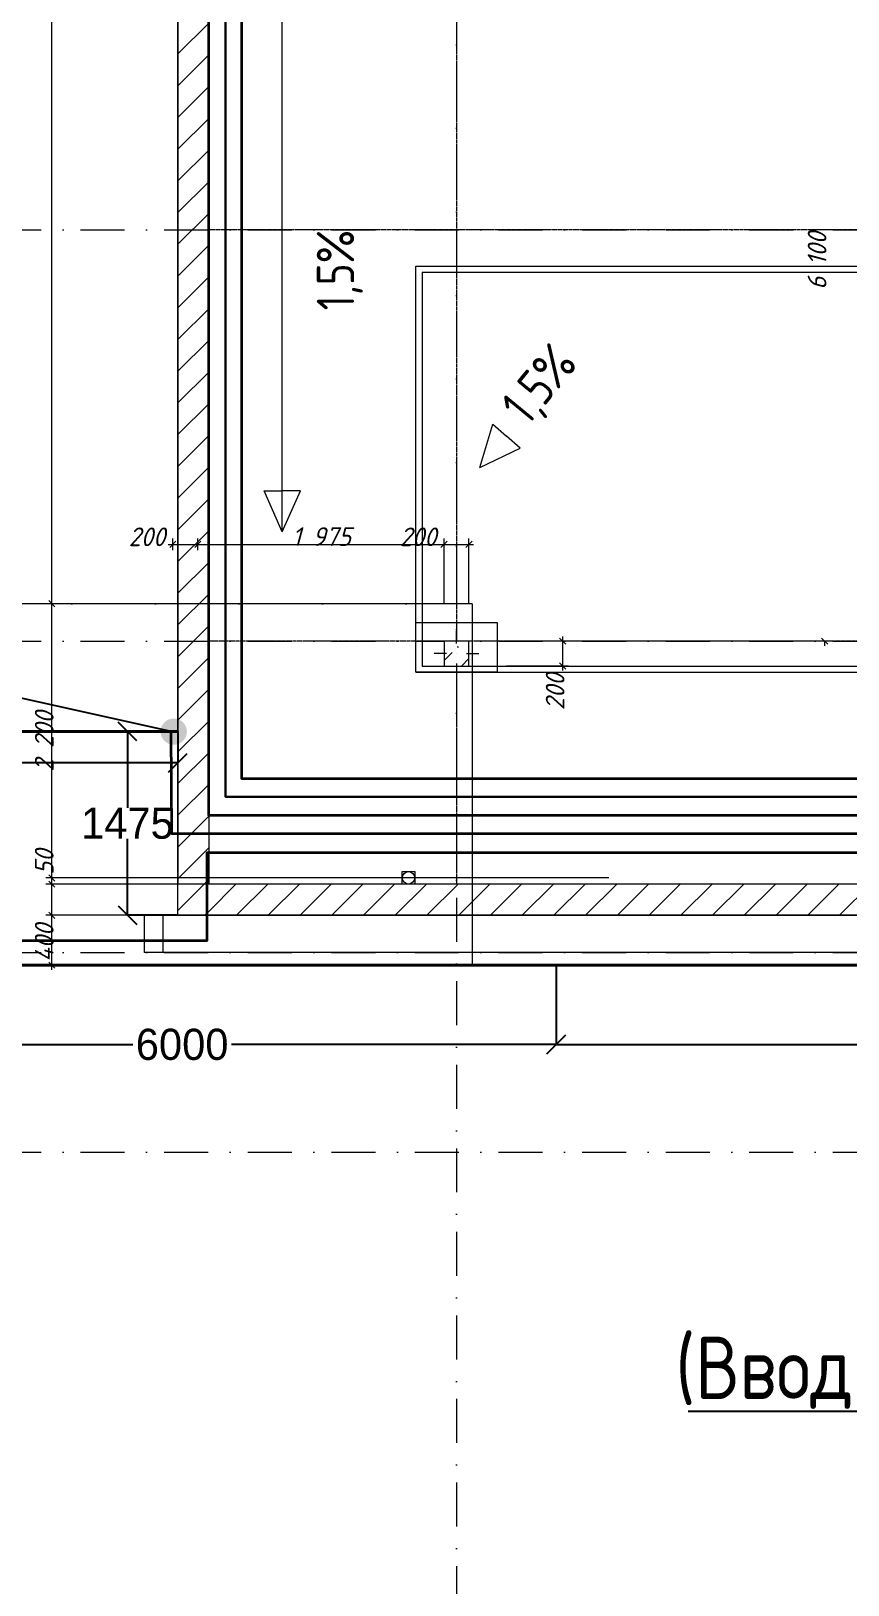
# Model space of a CAD drawing. Header units: millimetres. Extents: x 1499747 to 4230374, y -28481 to 441852.
# Drawn here: x 2437966 to 2444517, y 245099 to 257569 of the extents above; entities that cross this region are included whole.
import ezdxf
from ezdxf import colors
from ezdxf.entities.mleader import LeaderData, LeaderLine
from ezdxf.math import Vec2, Vec3
from ezdxf.xclip import XClip

# ---------------------------------------------------------------- set-up
doc = ezdxf.new("R2010")
doc.units = ezdxf.units.MM
doc.header["$MEASUREMENT"] = 0
doc.header["$XCLIPFRAME"] = 0
doc.set_wipeout_variables(frame=1)
for name, pattern in [('CENTER2', [28.575, 19.05, -3.175, 3.175, -3.175]), ('Dot & Dashed', [670.277762, 352.777767, -176.388884, 0, -141.111112]), ('Wipeout_Contour', [1000, 0, -1000]), ('Штрихпунктирная', [670.277762, 352.777767, -176.388884, 0, -141.111112])]:
    doc.linetypes.add(name, pattern=pattern)
for name, color, linetype in [('0_ANNOT_Dimensions', 7, 'Continuous'), ('13 этаж_25_Конструктив - Колонны', 7, 'Continuous'), ('Чертеж и Рисунок', 7, 'Continuous')]:
    doc.layers.add(name, color=color, linetype=linetype)
for name, color, linetype, lineweight in [('13 этаж_25_АР 06.03 custom_70_12 этаж_13_Интерьер - Мебель_Ном._пера__7_Ном._пера__7', 7, 'Continuous', 18), ('13 этаж_25_АР 06.03 custom_70_12 этаж_13_Интерьер - Мебель_Ном._пера__8_Ном._пера__8', 8, 'Continuous', 18), ('13 этаж_25_АР 06.03 custom_70_13-ось_Ном._пера__7_Ном._пера__7', 7, 'Continuous', 18), ('13 этаж_25_АР 06.03 custom_70__Оси_Ном._пера__8_Ном._пера__8', 8, 'Continuous', 18), ('13 этаж_25_АР 06.03 custom_70_Зина_Ном._пера__7_Ном._пера__7', 7, 'Continuous', 18), ('13 этаж_25_АР 06.03 custom_70_мет. конструкции_Ном._пера__5_Ном._пера__5', 5, 'Continuous', 18), ('13 этаж_25_АР 06.03 custom_70_парапет 2_Ном._пера__8_Ном._пера__8', 8, 'Continuous', 18), ('13 этаж_25_АР 06.03 custom_70_Подложк_Ном._пера__1_Ном._пера__1', 1, 'Continuous', 18), ('13 этаж_25_АР 06.03 custom_70_Подложк_Ном._пера__8_Ном._пера__8', 8, 'Continuous', 18), ('13 этаж_25_АР 06.03 custom_70_Стойки_Ном._пера__7_Ном._пера__7', 7, 'Continuous', 18), ('13 этаж_25_Конструктив - Колонны_Ном._пера__170_Ном._пера__52', 52, 'Continuous', 18), ('13 этаж_25_Конструктив - Колонны_Ном._пера__20_Ном._пера__1', 1, 'Continuous', 18), ('13 этаж_25_Конструктив - Колонны_Ном._пера__28_Ном._пера__12', 12, 'Continuous', 18), ('13 этаж_25_Конструктив - Колонны_Ном._пера__7', 7, 'Continuous', 18), ('13 этаж_25_Конструктив - Перекрытия_Ном._пера__1_Ном._пера__7', 7, 'Continuous', 18), ('13 этаж_25_Конструктив - Стены Ненесущие Газоблок_Ном._пера__169_Ном._пера__83', 83, 'Continuous', 18), ('13 этаж_25_Конструктив - Стены Ненесущие Газоблок_Ном._пера__47_Ном._пера__7', 7, 'Continuous', 18), ('13 этаж_25_Парапет_Ном._пера__20_Ном._пера__1', 1, 'Continuous', 18), ('13 этаж_25_Размер - ГКЛ перегородки_Ном._пера__1_Ном._пера__7', 7, 'Continuous', 18), ('13 этаж_25_Ребра Навес_Ном._пера__10_Ном._пера__134', 134, 'Continuous', 18), ('13 этаж_25_Ребра Навес_Ном._пера__1_Ном._пера__7', 7, 'Continuous', 18), ('13 этаж_25_Элемент Модели - Оси_Ном._пера__2_Ном._пера__8', 8, 'Continuous', 18), ('FTP Cable', 130, 'Continuous', 30), ('Кабель 2x4mm', 200, 'Continuous', 30), ('Кабель 2х6 mm', 150, 'Continuous', 30), ('ТП', 250, 'Continuous', 30)]:
    doc.layers.add(name, color=color, linetype=linetype, lineweight=lineweight)
doc.styles.add('ISOCPEUR_4', font='isocpeur.ttf', dxfattribs={"width": 0.85, "height": 250})
doc.styles.add('СГЕНЕРИР_СТИЛЬ_1', font='')
doc.styles.add('СГЕНЕРИР_СТИЛЬ_3', font='isocpeur.ttf', dxfattribs={"width": 0.8})
doc.styles.get('СГЕНЕРИР_СТИЛЬ_1').set_extended_font_data('GOST Common', italic=True)
doc.dimstyles.get("Standard").update_dxf_attribs({"dimtxt": 0.18, "dimasz": 0.18, "dimexe": 0.18, "dimexo": 0.0625, "dimgap": 0.09, "dimtad": 0, "dimtih": 1, "dimtoh": 1, "dimdec": 4, "dimzin": 0, "dimdsep": 46, "dimtxsty": 'Standard', "dimcen": 0.09, "dimadec": 0, "dimazin": 0, "dimtfac": 1, "dimtdec": 4, "dimtofl": 0, "dimtmove": 0, "dimatfit": 3, "dimfxl": 1, "dimtolj": 1, "dimtzin": 0, "dimarcsym": 0})
pattern_1 = [(45, (1162404.69, 34264.05), (-127.2792, 127.2792), [])]

# ---------------------------------------------------------------- blocks, each defined once
blk = doc.blocks.new('Чертеж_4_25', base_point=(1186000, 29700))
at = {"layer": '13 этаж_25_Конструктив - Стены Ненесущие Газоблок_Ном._пера__169_Ном._пера__83', "linetype": 'Continuous', "true_color": 0xc7c8ca}
h = blk.add_hatch(dxfattribs=at)
h.set_pattern_fill('БЛОКИ_БЕТОННЫЕ_ЭФФЕКТИВН_72', color=9, style=0, pattern_type=2)
h.set_pattern_definition(pattern_1)
h.paths.add_polyline_path([(1169570, 47114), (1169570, 32314), (1169820, 32314), (1169820, 47114)])
h = blk.add_hatch(dxfattribs=at)
h.set_pattern_fill('БЛОКИ_БЕТОННЫЕ_ЭФФЕКТИВН_72', color=9, style=0, pattern_type=2)
h.set_pattern_definition(pattern_1)
h.paths.add_polyline_path([(1169820, 32314), (1169570, 32314), (1169570, 32064)])
h = blk.add_hatch(dxfattribs=at)
h.set_pattern_fill('БЛОКИ_БЕТОННЫЕ_ЭФФЕКТИВН_72', color=9, style=0, pattern_type=2)
h.set_pattern_definition(pattern_1)
h.paths.add_polyline_path([(1169820, 32314), (1169570, 32064), (1169820, 32064)])
h = blk.add_hatch(dxfattribs=at)
h.set_pattern_fill('БЛОКИ_БЕТОННЫЕ_ЭФФЕКТИВН_72', color=9, style=0, pattern_type=2)
h.set_pattern_definition(pattern_1)
h.paths.add_polyline_path([(1169820, 32064), (1180955, 32064), (1180955, 32314), (1169820, 32314)])
at = {"layer": '13 этаж_25_АР 06.03 custom_70_12 этаж_13_Интерьер - Мебель_Ном._пера__7_Ном._пера__7', "color": 9, "linetype": 'Continuous', "true_color": 0xc7c8ca, "flags": 128}
blk.add_lwpolyline([(1171480, 34014), (1171480, 34064)], dxfattribs=at)
at = {"layer": '13 этаж_25_АР 06.03 custom_70_12 этаж_13_Интерьер - Мебель_Ном._пера__8_Ном._пера__8', "color": 9, "linetype": 'Continuous', "true_color": 0xc7c8ca, "flags": 128}
blk.add_lwpolyline([(1171480, 34414), (1172130, 34414), (1172130, 34014), (1171480, 34014)], close=True, dxfattribs=at)
blk.add_lwpolyline([(1171480, 34414), (1172130, 34414), (1172130, 34014), (1171480, 34014)], close=True, dxfattribs=at)
at = {"layer": '13 этаж_25_АР 06.03 custom_70__Оси_Ном._пера__8_Ном._пера__8', "color": 9, "linetype": 'CENTER2', "true_color": 0xc7c8ca}
for p, q in [((1171805, 47114), (1171805, 32314)), ((1199105, 37564), (1169820, 37564)), ((1214205, 34264), (1169820, 34264))]:
    blk.add_line(p, q, dxfattribs=at)
at = {"layer": '13 этаж_25_АР 06.03 custom_70_Зина_Ном._пера__7_Ном._пера__7', "color": 9, "linetype": 'Continuous', "true_color": 0xc7c8ca}
for p, q in [((1171992, 35658), (1172095, 36004)), ((1172095, 36004), (1172205, 35908)), ((1171992, 35658), (1172316, 35812)), ((1172316, 35812), (1172205, 35908)), ((1170407, 35141), (1170261, 35470)), ((1170261, 35470), (1170407, 35470)), ((1170407, 35141), (1170553, 35470)), ((1170553, 35470), (1170407, 35470))]:
    blk.add_line(p, q, dxfattribs=at)
at = {"layer": '13 этаж_25_АР 06.03 custom_70_мет. конструкции_Ном._пера__5_Ном._пера__5', "color": 9, "linetype": 'Continuous', "true_color": 0xc7c8ca, "flags": 128}
for points in [[(1171480, 37224), (1171480, 37274), (1181155, 37274)], [(1171480, 34064), (1171480, 37274)], [(1171480, 37274), (1171530, 37274)], [(1171530, 37224), (1176480, 37224)], [(1171530, 37224), (1171530, 34064)], [(1171530, 34064), (1176480, 34064)], [(1171480, 34014), (1181155, 34014)]]:
    blk.add_lwpolyline(points, dxfattribs=at)
at = {"layer": '13 этаж_25_АР 06.03 custom_70_парапет 2_Ном._пера__8_Ном._пера__8', "color": 9, "linetype": 'Continuous', "true_color": 0xc7c8ca, "flags": 128}
blk.add_lwpolyline([(1199705, 30164), (1181205, 30164), (1181205, 32314), (1169820, 32314), (1169820, 47114), (1181155, 47114), (1181155, 46214)], dxfattribs=at)
at = {"layer": '13 этаж_25_АР 06.03 custom_70_Подложк_Ном._пера__1_Ном._пера__1', "color": 9, "linetype": 'Continuous', "true_color": 0xc7c8ca}
blk.add_circle((1171420, 32364), 50, dxfattribs=at)
at = {"layer": '13 этаж_25_АР 06.03 custom_70_Подложк_Ном._пера__8_Ном._пера__8', "color": 9, "linetype": 'Continuous', "true_color": 0xc7c8ca, "flags": 128}
for points in [[(1171370, 32314), (1171370, 32414), (1171470, 32414), (1171470, 32314)], [(1171470, 32314), (1171370, 32314)]]:
    blk.add_lwpolyline(points, dxfattribs=at)
at = {"layer": '13 этаж_25_АР 06.03 custom_70_Стойки_Ном._пера__7_Ном._пера__7', "color": 9, "linetype": 'Continuous', "true_color": 0xc7c8ca, "flags": 128}
blk.add_lwpolyline([(1170407, 35141), (1170407, 44826)], dxfattribs=at)
at = {"layer": '13 этаж_25_Конструктив - Перекрытия_Ном._пера__1_Ном._пера__7', "linetype": 'Continuous', "flags": 128}
blk.add_lwpolyline([(1169570, 32064), (1169570, 47364), (1181405, 47364), (1181405, 46214), (1199705, 46214), (1199705, 29914), (1190355, 29914), (1180955, 29914), (1180955, 32064)], close=True, dxfattribs=at)
at = {"layer": '13 этаж_25_Конструктив - Стены Ненесущие Газоблок_Ном._пера__47_Ном._пера__7', "color": 9, "linetype": 'Continuous', "true_color": 0xc7c8ca, "flags": 128}
for points in [[(1169570, 47364), (1169570, 32314)], [(1169820, 32314), (1169820, 47114)], [(1169570, 32064), (1169570, 32314)], [(1180955, 32314), (1169820, 32314)], [(1169570, 32064), (1180955, 32064)]]:
    blk.add_lwpolyline(points, dxfattribs=at)
at = {"layer": '13 этаж_25_Парапет_Ном._пера__20_Ном._пера__1', "color": 9, "linetype": 'Continuous', "true_color": 0xc7c8ca}
for p, q in [((1171930, 34564), (1162655, 34564)), ((1171930, 34564), (1171930, 31664)), ((1180955, 32064), (1171930, 32064)), ((1171930, 31764), (1171930, 31664)), ((1171930, 31664), (1160605, 31664)), ((1180555, 31664), (1171930, 31664))]:
    blk.add_line(p, q, dxfattribs=at)
at = {"layer": '13 этаж_25_Парапет_Ном._пера__20_Ном._пера__1', "color": 9, "linetype": 'Dot & Dashed', "true_color": 0xc7c8ca}
for p, q in [((1171930, 34564), (1162655, 34564)), ((1180955, 32064), (1171930, 32064))]:
    blk.add_line(p, q, dxfattribs=at)
at = {"layer": '13 этаж_25_Размер - ГКЛ перегородки_Ном._пера__1_Ном._пера__7', "color": 9, "linetype": 'Continuous', "true_color": 0xc7c8ca}
for p, q in [((1168559, 34564), (1168559, 45664)), ((1169492, 35040), (1169530, 35040)), ((1169555, 35065), (1169505, 35015)), ((1169530, 34993), (1169530, 35087)), ((1169530, 35040), (1169730, 35040)), ((1169755, 35065), (1169705, 35015)), ((1169755, 35065), (1169705, 35015)), ((1169730, 34993), (1169730, 35087)), ((1169730, 34993), (1169730, 35087)), ((1169730, 35040), (1171705, 35040)), ((1171730, 35065), (1171680, 35015)), ((1171730, 35065), (1171680, 35015)), ((1171705, 34564), (1171705, 35087)), ((1171705, 34564), (1171705, 35087)), ((1171705, 35040), (1171905, 35040)), ((1171880, 35015), (1171930, 35065)), ((1171905, 34564), (1171905, 35087)), ((1171905, 35040), (1171942, 35040)), ((1168606, 34564), (1162955, 34564)), ((1168534, 34589), (1168584, 34539)), ((1168534, 34589), (1168584, 34539)), ((1168559, 32364), (1168559, 34564)), ((1172657, 34264), (1172657, 34302)), ((1172704, 34264), (1172205, 34264)), ((1174805, 34264), (1172205, 34264)), ((1172682, 34239), (1172632, 34289)), ((1172657, 34064), (1172657, 34264)), ((1174733, 34289), (1174783, 34239)), ((1174758, 34227), (1174758, 34264)), ((1172704, 34064), (1172205, 34064)), ((1172632, 34089), (1172682, 34039)), ((1172657, 34027), (1172657, 34064)), ((1173026, 32364), (1168512, 32364)), ((1173026, 32364), (1168512, 32364)), ((1171220, 32314), (1168512, 32314)), ((1171220, 32314), (1168512, 32314)), ((1168534, 32389), (1168584, 32339)), ((1168534, 32389), (1168584, 32339)), ((1168534, 32339), (1168584, 32289)), ((1168534, 32339), (1168584, 32289)), ((1168559, 32314), (1168559, 32364)), ((1168559, 32064), (1168559, 32314)), ((1173026, 32064), (1168512, 32064)), ((1173026, 32064), (1168512, 32064)), ((1168534, 32089), (1168584, 32039)), ((1168534, 32089), (1168584, 32039)), ((1168559, 31664), (1168559, 32064)), ((1168534, 31689), (1168584, 31639)), ((1180255, 31664), (1168512, 31664)), ((1168559, 31627), (1168559, 31664))]:
    blk.add_line(p, q, dxfattribs=at)
at = {"layer": '13 этаж_25_Ребра Навес_Ном._пера__10_Ном._пера__134', "color": 9, "linetype": 'Dot & Dashed', "true_color": 0xc7c8ca}
for p, q in [((1180805, 32064), (1169300, 32064)), ((1180954, 32064), (1169450, 32064)), ((1180954, 32064), (1169450, 32064)), ((1180954, 32064), (1169450, 32064)), ((1180954, 32064), (1169450, 32064)), ((1180955, 32064), (1169450, 32064)), ((1180954, 32064), (1169450, 32064)), ((1180954, 32064), (1169450, 32064)), ((1180954, 32064), (1169450, 32064))]:
    blk.add_line(p, q, dxfattribs=at)
at = {"layer": '13 этаж_25_Ребра Навес_Ном._пера__1_Ном._пера__7', "color": 9, "linetype": 'Continuous', "true_color": 0xc7c8ca}
for p, q in [((1171930, 32064), (1169300, 32064)), ((1169300, 32064), (1169300, 31764)), ((1180954, 32064), (1169450, 32064)), ((1169450, 32064), (1169450, 31764)), ((1180954, 32064), (1169450, 32064)), ((1169450, 32064), (1169450, 31764)), ((1180954, 32064), (1169450, 32064)), ((1169450, 32064), (1169450, 31764)), ((1180954, 32064), (1169450, 32064)), ((1169450, 32064), (1169450, 31764)), ((1180955, 32064), (1169450, 32064)), ((1169450, 32064), (1169450, 31764)), ((1180954, 32064), (1169450, 32064)), ((1169450, 32064), (1169450, 31764)), ((1180954, 32064), (1169450, 32064)), ((1169450, 32064), (1169450, 31764)), ((1180954, 32064), (1169450, 32064)), ((1169450, 32064), (1169450, 31764)), ((1171930, 31764), (1169300, 31764)), ((1180654, 31764), (1169450, 31764)), ((1180954, 31764), (1169450, 31764)), ((1180654, 31764), (1169450, 31764)), ((1180654, 31764), (1169450, 31764)), ((1180654, 31764), (1169450, 31764)), ((1180954, 31764), (1169450, 31764)), ((1180954, 31764), (1169450, 31764)), ((1180954, 31764), (1169450, 31764))]:
    blk.add_line(p, q, dxfattribs=at)
at = {"layer": '13 этаж_25_Элемент Модели - Оси_Ном._пера__2_Ном._пера__8', "linetype": 'Штрихпунктирная'}
for p, q in [((1171805, 48964), (1171805, 14064)), ((1159405, 37564), (1216205, 37564)), ((1159405, 34264), (1216205, 34264)), ((1159405, 31764), (1216205, 31764)), ((1159405, 30164), (1216205, 30164))]:
    blk.add_line(p, q, dxfattribs=at)
at = {"layer": '13 этаж_25_АР 06.03 custom_70_13-ось_Ном._пера__7_Ном._пера__7', "color": 9, "linetype": 'Continuous', "true_color": 0xc7c8ca, "char_height": 300, "style": 'СГЕНЕРИР_СТИЛЬ_3'}
for s, insert, attachment_point, rotation in [('\\A1;{\\pqr;\\fISOCPEUR|b0|i0|c204|p0;\\W0.800000;1,5%}', (1171054, 37564), 9, 90), ('\\A1;{\\pql;\\fISOCPEUR|b0|i0|c204|p0;\\W0.800000;1,5%}', (1172430, 35939), 7, 50.5535)]:
    blk.add_mtext(s, dxfattribs=dict(at, insert=insert, attachment_point=attachment_point, rotation=rotation))
at = {"layer": '13 этаж_25_Размер - ГКЛ перегородки_Ном._пера__1_Ном._пера__7', "color": 9, "linetype": 'Continuous', "true_color": 0xc7c8ca, "char_height": 150, "attachment_point": 7, "rotation": 90, "style": 'СГЕНЕРИР_СТИЛЬ_1'}
for s, insert in [('\\A1;{\\pql;\\fGOST Common|b0|i1|c204|p0;\\W1.000000;6\xa0100}', (1174772, 37084)), ('\\A1;{\\pql;\\fGOST Common|b0|i1|c204|p0;\\W1.000000;200}', (1172671, 33710)), ('\\A1;{\\pql;\\fGOST Common|b0|i1|c204|p0;\\W1.000000;2\xa0200}', (1168573, 33218)), ('\\A1;{\\pql;\\fGOST Common|b0|i1|c204|p0;\\W1.000000;50}', (1168573, 32389)), ('\\A1;{\\pql;\\fGOST Common|b0|i1|c204|p0;\\W1.000000;400}', (1168573, 31691))]:
    blk.add_mtext(s, dxfattribs=dict(at, insert=insert))
at = {"layer": '13 этаж_25_Размер - ГКЛ перегородки_Ном._пера__1_Ном._пера__7', "color": 9, "linetype": 'Continuous', "true_color": 0xc7c8ca, "char_height": 150, "attachment_point": 7, "style": 'СГЕНЕРИР_СТИЛЬ_1'}
for s, insert in [('\\A1;{\\pql;\\fGOST Common|b0|i1|c204|p0;\\W1.000000;200}', (1169175, 35026)), ('\\A1;{\\pql;\\fGOST Common|b0|i1|c204|p0;\\W1.000000;1\xa0975}', (1170487, 35028)), ('\\A1;{\\pql;\\fGOST Common|b0|i1|c204|p0;\\W1.000000;200}', (1171350, 35026))]:
    blk.add_mtext(s, dxfattribs=dict(at, insert=insert))
at = {"color": 9, "linetype": 'Wipeout_Contour', "ltscale": 4689210.465159388, "true_color": 0xc7c8ca}
blk.add_wipeout([(1171705, 34064), (1171905, 34064), (1171905, 34264), (1171705, 34264)], dxfattribs=at).dxf.layer = '13 этаж_25_Конструктив - Колонны'
at = {"layer": '13 этаж_25_Конструктив - Колонны_Ном._пера__170_Ном._пера__52', "linetype": 'Continuous', "true_color": 0xc7c8ca}
h = blk.add_hatch(dxfattribs=at)
h.set_pattern_fill('ЖЕЛЕЗОБЕТОН_0019', color=9, style=0, pattern_type=2)
h.set_pattern_definition([(45, (1162404.7, 34264.05), (-183.848, 183.848), []), (45, (1162312.77, 34355.97), (-183.848, 183.848), [195, -65, 0, -65])])
h.paths.add_polyline_path([(1171705, 34064), (1171905, 34064), (1171905, 34264), (1171705, 34264)])
at = {"layer": '13 этаж_25_Конструктив - Колонны_Ном._пера__20_Ном._пера__1', "color": 9, "linetype": 'Continuous', "true_color": 0xc7c8ca}
for p, q in [((1171805, 34244), (1171805, 34344)), ((1171725, 34164), (1171625, 34164)), ((1171805, 34164), (1171805, 34164)), ((1171805, 34084), (1171805, 33984)), ((1171885, 34164), (1171985, 34164))]:
    blk.add_line(p, q, dxfattribs=at)
at = {"layer": '13 этаж_25_Конструктив - Колонны_Ном._пера__28_Ном._пера__12', "color": 9, "linetype": 'Continuous', "true_color": 0xc7c8ca, "flags": 128}
blk.add_lwpolyline([(1171705, 34064), (1171905, 34064), (1171905, 34264), (1171705, 34264)], close=True, dxfattribs=at)
at = {"layer": '13 этаж_25_Конструктив - Колонны_Ном._пера__7', "color": 9, "linetype": 'Wipeout_Contour', "true_color": 0xc7c8ca}
for p, q in [((1171905, 34264), (1171705, 34264)), ((1171705, 34264), (1171705, 34064)), ((1171905, 34064), (1171905, 34264)), ((1171705, 34064), (1171905, 34064))]:
    blk.add_line(p, q, dxfattribs=at)
blk = doc.blocks.new('_Oblique')
at = {"color": 0, "linetype": 'ByBlock', "lineweight": -2}
blk.add_line((-0.5, -0.5), (0.5, 0.5), dxfattribs=at)
blk = doc.blocks.new('*D259')
at = {"layer": '0_ANNOT_Dimensions', "color": 0, "lineweight": -2, "transparency": 16777216}
for p, q in [((2436177, 250073), (2436177, 249436)), ((2442177, 250073), (2442177, 249436)), ((2436177, 249436), (2438782, 249436)), ((2442177, 249436), (2439573, 249436))]:
    blk.add_line(p, q, dxfattribs=at)
at = {"layer": 'Defpoints', "color": 0, "lineweight": 30, "transparency": 16777216}
for p in [(2436177, 250073), (2442177, 250073), (2442177, 249436)]:
    blk.add_point(p, dxfattribs=at)
at = {"layer": '0_ANNOT_Dimensions', "color": 0, "lineweight": -2, "transparency": 16777216, "xscale": 150, "yscale": 150, "zscale": 150, "rotation": 180}
blk.add_blockref('_Oblique', (2436177, 249436), dxfattribs=at)
at = {"layer": '0_ANNOT_Dimensions', "color": 0, "lineweight": -2, "transparency": 16777216, "xscale": 150, "yscale": 150, "zscale": 150}
blk.add_blockref('_Oblique', (2442177, 249436), dxfattribs=at)
at = {"layer": '0_ANNOT_Dimensions', "color": 0, "lineweight": 25, "transparency": 16777216, "insert": (2439177, 249436), "char_height": 250, "attachment_point": 5}
blk.add_mtext('\\A1;6000', dxfattribs=at)
blk = doc.blocks.new('*D260')
at = {"layer": '0_ANNOT_Dimensions', "color": 0, "lineweight": -2, "transparency": 16777216}
for p, q in [((2442177, 250073), (2442177, 249436)), ((2448177, 250073), (2448177, 249436)), ((2442177, 249436), (2444782, 249436)), ((2448177, 249436), (2445573, 249436))]:
    blk.add_line(p, q, dxfattribs=at)
at = {"layer": 'Defpoints', "color": 0, "lineweight": 30, "transparency": 16777216}
for p in [(2442177, 250073), (2448177, 250073), (2448177, 249436)]:
    blk.add_point(p, dxfattribs=at)
at = {"layer": '0_ANNOT_Dimensions', "color": 0, "lineweight": -2, "transparency": 16777216, "xscale": 150, "yscale": 150, "zscale": 150, "rotation": 180}
blk.add_blockref('_Oblique', (2442177, 249436), dxfattribs=at)
at = {"layer": '0_ANNOT_Dimensions', "color": 0, "lineweight": -2, "transparency": 16777216, "xscale": 150, "yscale": 150, "zscale": 150}
blk.add_blockref('_Oblique', (2448177, 249436), dxfattribs=at)
at = {"layer": '0_ANNOT_Dimensions', "color": 0, "lineweight": 25, "transparency": 16777216, "insert": (2445177, 249436), "char_height": 250, "attachment_point": 5}
blk.add_mtext('\\A1;6000', dxfattribs=at)
blk = doc.blocks.new('*D274')
at = {"layer": '0_ANNOT_Dimensions', "color": 0, "lineweight": -2, "transparency": 16777216}
for p, q in [((2433142, 251948), (2433142, 251697)), ((2439142, 251948), (2439142, 251697)), ((2433142, 251697), (2435747, 251697)), ((2439142, 251697), (2436538, 251697))]:
    blk.add_line(p, q, dxfattribs=at)
at = {"layer": 'Defpoints', "color": 0, "lineweight": 30, "transparency": 16777216}
for p in [(2433142, 251948), (2439142, 251948), (2439142, 251697)]:
    blk.add_point(p, dxfattribs=at)
at = {"layer": '0_ANNOT_Dimensions', "color": 0, "lineweight": -2, "transparency": 16777216, "xscale": 150, "yscale": 150, "zscale": 150, "rotation": 180}
blk.add_blockref('_Oblique', (2433142, 251697), dxfattribs=at)
at = {"layer": '0_ANNOT_Dimensions', "color": 0, "lineweight": -2, "transparency": 16777216, "xscale": 150, "yscale": 150, "zscale": 150}
blk.add_blockref('_Oblique', (2439142, 251697), dxfattribs=at)
at = {"layer": '0_ANNOT_Dimensions', "color": 0, "lineweight": 25, "transparency": 16777216, "insert": (2436142, 251697), "char_height": 250, "attachment_point": 5}
blk.add_mtext('\\A1;6000', dxfattribs=at)
blk = doc.blocks.new('*D290')
at = {"layer": '0_ANNOT_Dimensions', "color": 0, "lineweight": -2, "transparency": 16777216}
for p, q in [((2439142, 251948), (2438738, 251948)), ((2438738, 251948), (2438738, 251336)), ((2438738, 250473), (2438738, 251086)), ((2439142, 250473), (2438738, 250473))]:
    blk.add_line(p, q, dxfattribs=at)
at = {"layer": 'Defpoints', "color": 0, "lineweight": 30, "transparency": 16777216}
for p in [(2438738, 251948), (2439142, 251948), (2439142, 250473)]:
    blk.add_point(p, dxfattribs=at)
at = {"layer": '0_ANNOT_Dimensions', "color": 0, "lineweight": -2, "transparency": 16777216, "xscale": 150, "yscale": 150, "zscale": 150}
for p, rotation in [((2438738, 251948), 90), ((2438738, 250473), 270)]:
    blk.add_blockref('_Oblique', p, dxfattribs=dict(at, rotation=rotation))
at = {"layer": '0_ANNOT_Dimensions', "color": 0, "lineweight": 25, "transparency": 16777216, "insert": (2438738, 251211), "char_height": 250, "attachment_point": 5}
blk.add_mtext('\\A1;1475', dxfattribs=at)

msp = doc.modelspace()

# ---------------------------------------------------------------- block references
at = {"layer": 'Чертеж и Рисунок', "linetype": 'Continuous'}
ref = msp.add_blockref('Чертеж_4_25', (2455572.80168, 248109.33943), dxfattribs=at)
XClip(ref).set_block_clipping_path([(1144000, 0), (1228000, 59400.0000000006)])

# ---------------------------------------------------------------- next in the draw order: hatches: boundary and pattern name
at = {"layer": 'Кабель 2x4mm', "lineweight": 30, "true_color": 0xcd2027}
h = msp.add_hatch(color=242, dxfattribs=at)
h.dxf.hatch_style = 1
h.paths.add_polyline_path([(2439215.37933, 251946.96178, 1), (2439004.27446, 251946.96178, 1)])

# ---------------------------------------------------------------- next in the draw order: linework, layer by layer
at = {"layer": 'FTP Cable', "lineweight": 30}
msp.add_lwpolyline([(2465427.34839, 262082.00862), (2466476.26952, 262082.00862), (2466476.26952, 257999.55994), (2468961.35437, 257999.55994), (2468961.35437, 256230.17946), (2458478.31806, 256230.17946), (2458478.31806, 249430.3312), (2451476.33666, 249430.3312), (2451476.33666, 251424.6246), (2439523.61612, 251424.6246), (2439523.61612, 265948.78968), (2430393.93538, 265948.78968), (2430177.4918, 266122.09506)], dxfattribs=at)
at = {"layer": 'FTP Cable', "lineweight": 35}
for points in [[(2465427.34839, 262051.66414), (2466417.33113, 262051.66414), (2466417.33113, 257941.35352), (2468890.20482, 257941.35352), (2468890.20482, 256297.40538), (2458403.32454, 256297.40538), (2458403.32454, 249553.50618), (2451627.4163, 249553.50618), (2451627.4163, 251568.37464), (2439656.8894, 251568.37464), (2439656.8894, 265523.45889), (2443579.42094, 265523.45889), (2443579.42094, 266122.09506)], [(2465427.34839, 262115.63214), (2466535.59931, 262115.63214), (2466535.59931, 258096.14745), (2469040.16068, 258096.14745), (2469040.16068, 256152.45966), (2458575.52965, 256152.45966), (2458575.52965, 249322.42992), (2451326.35708, 249322.42992), (2451326.35708, 251273.91037), (2439392.4918, 251273.91037), (2439392.4918, 265097.18144), (2439092.4163, 265097.00868)], [(2465427.34839, 262184.52137), (2466663.37826, 262184.52137), (2466663.37826, 258267.05811), (2469204.85747, 258267.05811), (2469204.85747, 255996.71595), (2458785.04707, 256035.04131), (2458785.04707, 249120.15475), (2451026.63251, 249120.15475), (2451026.63251, 250975.17928), (2439375.76749, 250975.17928), (2439375.76749, 250267.80758), (2430217.0578, 250267.80758), (2430177.4918, 250073.3902)], [(2465427.34839, 262149.25566), (2466599.59642, 262149.25566), (2466599.59642, 258181.61079), (2469126.24196, 258181.61079), (2469126.24196, 256086.99618), (2458671.25962, 256086.99618), (2458671.25962, 249220.97725), (2451176.48345, 249210.19668), (2451176.48345, 251125.73922), (2439095.11399, 251125.73922), (2439089.71862, 251947.09506)]]:
    msp.add_lwpolyline(points, dxfattribs=at)
at = {"layer": 'Кабель 2х6 mm', "color": 116, "lineweight": 40, "true_color": 0x136734}
for points in [[(2433142.4918, 251948.3902), (2439142.4918, 251948.3902)], [(2442177.4918, 250073.3902), (2448177.4918, 250073.3902)]]:
    msp.add_lwpolyline(points, dxfattribs=at)
at = {"layer": 'Кабель 2х6 mm', "color": 85, "lineweight": 40, "true_color": 0x58ba48}
msp.add_lwpolyline([(2436177.4918, 250073.3902), (2442177.4918, 250073.3902)], dxfattribs=at)

# ---------------------------------------------------------------- next in the draw order: dimensions: what is measured, and where the dimension line sits
at = {"layer": '0_ANNOT_Dimensions', "lineweight": 25}
dim = msp.add_linear_dim(base=(2438738.13247, 251948.3902), p1=(2439142.4918, 250473.3902), p2=(2439142.4918, 251948.3902), angle=90, dimstyle='Standard', override={"dimtxt": 250, "dimasz": 150, "dimdec": 0, "dimblk1": 'Oblique', "dimblk2": 'Oblique', "dimsah": 1}, dxfattribs=at)
dim.commit()
dim.dimension.update_dxf_attribs({"geometry": '*D290', "text_midpoint": (2438738.13247, 251210.8902)})
dim = msp.add_linear_dim(base=(2439142.4918, 251696.75455), p1=(2433142.4918, 251948.3902), p2=(2439142.4918, 251948.3902), dimstyle='Standard', override={"dimtxt": 250, "dimasz": 150, "dimdec": 0, "dimblk1": 'Oblique', "dimblk2": 'Oblique', "dimsah": 1}, dxfattribs=at)
dim.commit()
dim.dimension.update_dxf_attribs({"geometry": '*D274', "text_midpoint": (2436142.4918, 251696.75455), "dimtype": 160})
for base, p1, p2, picture, middle in [((2442177.4918, 249435.82784), (2436177.4918, 250073.3902), (2442177.4918, 250073.3902), '*D259', (2439177.4918, 249435.82784)), ((2448177.4918, 249435.82784), (2442177.4918, 250073.3902), (2448177.4918, 250073.3902), '*D260', (2445177.4918, 249435.82784))]:
    dim = msp.add_linear_dim(base=base, p1=p1, p2=p2, dimstyle='Standard', override={"dimtxt": 250, "dimasz": 150, "dimdec": 0, "dimblk1": 'Oblique', "dimblk2": 'Oblique', "dimsah": 1}, dxfattribs=at)
    dim.commit()
    dim.dimension.update_dxf_attribs({"geometry": picture, "text_midpoint": middle})

# ---------------------------------------------------------------- next in the draw order: leaders
at = {"layer": 'ТП', "lineweight": 30}
ml = msp.add_multileader_mtext('Standard', dxfattribs=at)
ml.set_content('Кабель 2.08', color=256, style='ISOCPEUR_4')
ml.set_leader_properties()
ml.build(insert=Vec2(0, 0))
ml.multileader.update_dxf_attribs({"text_right_attachment_type": 6, "dogleg_length": 0.36, "arrow_head_size": 0.18})
ctx = ml.context
ctx.base_point, ctx.char_height, ctx.arrow_head_size, ctx.landing_gap_size, ctx.plane_origin, ctx.plane_x_axis, ctx.plane_y_axis = Vec3(2434824.39022, 252564.22026), 500, 0.18, 0.09, Vec3(2444515.36967, 252599.9683), Vec3(0.9999997664, 0.0006834744), Vec3(-0.0006834744, 0.9999997664)
ctx.right_attachment, ctx.text_align_type = 6, 2
notes = []
notes.append((ctx, [(1, (1, 1, 0), (2437884.80872, 252216.3119), (-0.9999997664, -0.0006834744), 0.00000000013, [(0, [(2439089.71862, 251947.09506)], 0, [])])]))
ctx.mtext.insert, ctx.mtext.text_direction, ctx.mtext.rotation, ctx.mtext.width, ctx.mtext.alignment, ctx.mtext.flow_direction = Vec3(2437884.30863, 252816.3117), Vec3(0.9999997664, 0.0006834744), 0.0006834744, 3333.2408404, 3, 5
ml = msp.add_multileader_mtext('Standard', dxfattribs=at)
ml.set_content('(Ввод питания и UTP )', color=256, style='ISOCPEUR_4')
ml.set_leader_properties()
ml.build(insert=Vec2(0, 0))
ml.multileader.update_dxf_attribs({"text_right_attachment_type": 6, "dogleg_length": 0.00000000013, "arrow_head_size": 0.18})
ctx = ml.context
ctx.base_point, ctx.char_height, ctx.arrow_head_size, ctx.landing_gap_size, ctx.plane_origin = Vec3(2443491.36736, 246816.66459), 500, 0.18, 0.09, Vec3(2454764.46541, 250677.85385)
ctx.right_attachment, ctx.text_align_type = 6, 2
notes.append((ctx, [(1, (1, 1, 0), (2449526.54736, 246491.66459), (-1, 0), 0.00000000013, [(0, [(2450127.31743, 247923.38927)], 0, [])])]))
ctx.mtext.insert, ctx.mtext.alignment, ctx.mtext.flow_direction = Vec3(2449526.45736, 247091.66459), 3, 5
for ctx, leaders in notes:
    for number, flags, end, landing, length, lines in leaders:
        leader = LeaderData()
        leader.index, (leader.has_last_leader_line, leader.has_dogleg_vector, leader.attachment_direction) = number, flags
        leader.last_leader_point, leader.dogleg_vector, leader.dogleg_length = Vec3(end), Vec3(landing), length
        for number, points, colour, breaks in lines:
            line = LeaderLine()
            line.index, line.vertices, line.color, line.breaks = number, Vec3.list(points), colors.encode_raw_color(colour), breaks
            leader.lines.append(line)
        ctx.leaders.append(leader)

doc.saveas('drawing.dxf')
